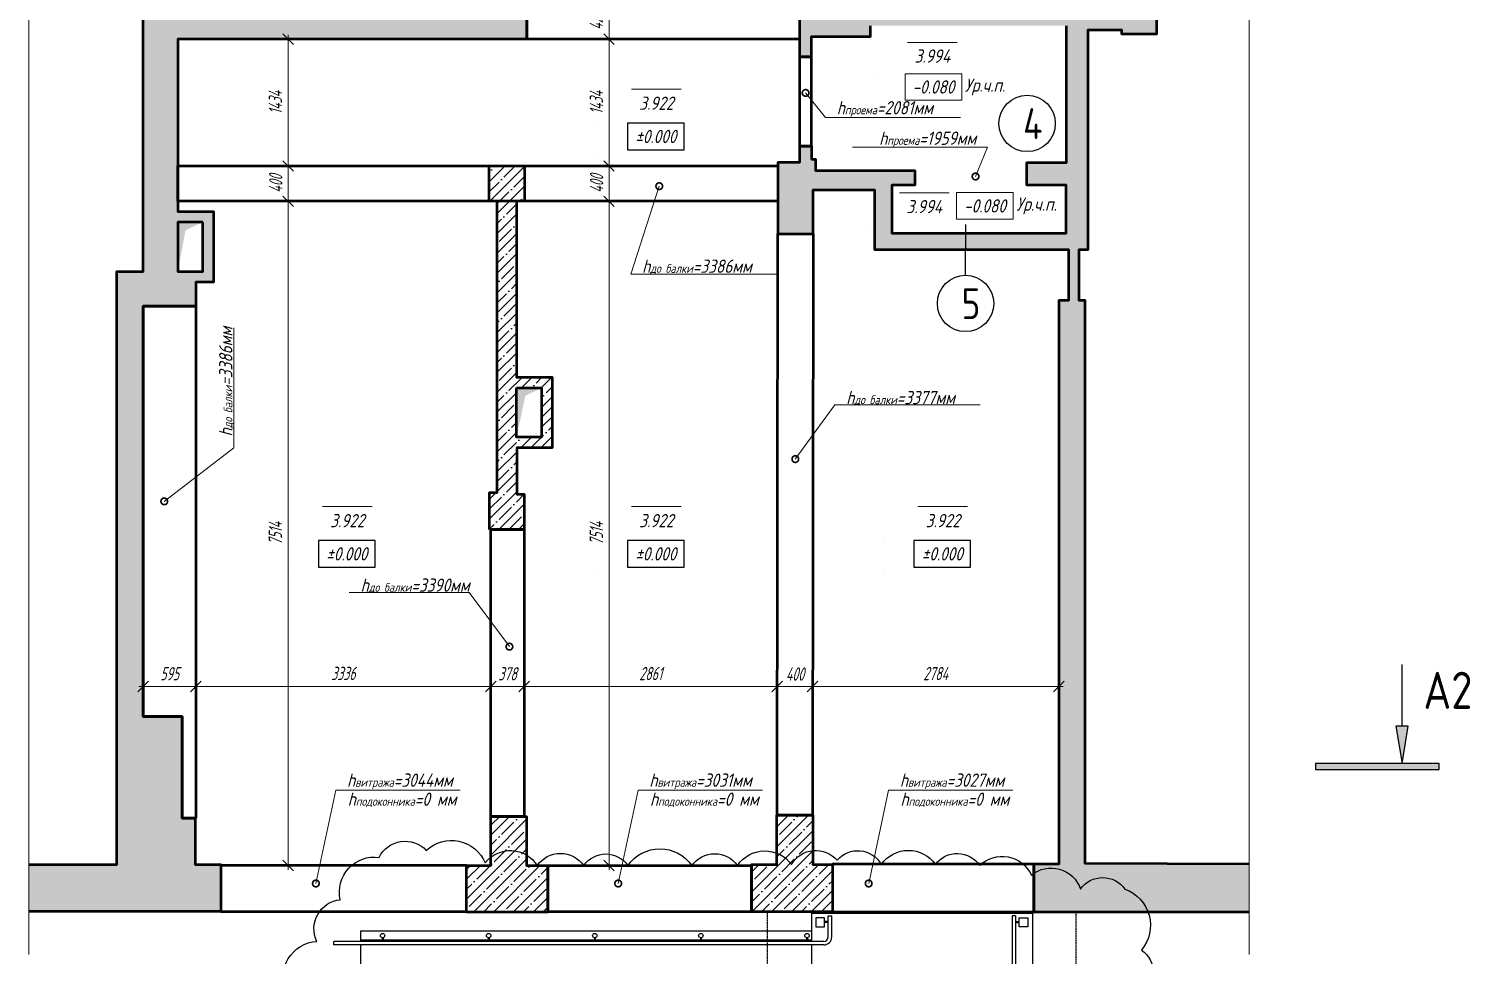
# Model space of a CAD drawing. Header units: millimetres. Extents: x -85477 to 745244, y -3684 to 128206.
# Drawn here: x 614263 to 630567, y 67867 to 78347 of the extents above; entities that cross this region are included whole.
import ezdxf
from ezdxf import colors
from ezdxf.entities.mleader import LeaderData, LeaderLine
from ezdxf.enums import TextEntityAlignment as Align
from ezdxf.math import Vec2, Vec3

# ---------------------------------------------------------------- set-up
doc = ezdxf.new("R2010")
doc.units = ezdxf.units.MM
doc.linetypes.add('штрихпунктирная', pattern=[25.4, 12.7, -6.35, 0, -6.35])
doc.layers.add('БЛОКИ', color=7, linetype='Continuous')
for name, color, linetype, lineweight in [('РАЗМЕРЫ', 5, 'Continuous', 15), ('СТЕНЫ 01', 7, 'Continuous', 50), ('ТЕКСТ', 106, 'Continuous', 20)]:
    doc.layers.add(name, color=color, linetype=linetype, lineweight=lineweight)
doc.layers.add('ШТРИХОВКА', color=3, linetype='Continuous', transparency=0.5)
doc.styles.add('06', font='romans.shx', dxfattribs={"width": 0.6, "oblique": 10})
doc.styles.add('ism - 01', font='simplex.shx', dxfattribs={"width": 0.62, "oblique": 15, "height": 150})
doc.styles.add('ism - 02', font='simplex.shx', dxfattribs={"width": 0.8, "oblique": 15, "height": 150})
doc.styles.add('TITLE', font='romant.shx', dxfattribs={"width": 0.8})
doc.dimstyles.new('ism - 01', dxfattribs={"dimtxt": 150, "dimasz": 120, "dimexe": 50, "dimexo": 100, "dimgap": 65, "dimtad": 1, "dimdec": 0, "dimtxsty": 'ism - 01', "dimblk": 'OBLIQUE', "dimcen": 0, "dimdle": 50, "dimadec": 0, "dimazin": 0, "dimtfac": 1, "dimtdec": 0, "dimtmove": 0, "dimatfit": 3, "dimldrblk": 'OBLIQUE', "dimfxl": 1, "dimlwd": -1, "dimlwe": -1, "dimarcsym": 0})
doc.dimstyles.new('M_100', dxfattribs={"dimscale": 100, "dimtxt": 3, "dimasz": 2, "dimexe": 2, "dimexo": 1, "dimgap": 1, "dimtad": 1, "dimdec": 0, "dimzin": 1, "dimdsep": 46, "dimtxsty": '06', "dimblk1": 'OBLIQUE', "dimblk2": 'OBLIQUE', "dimsah": 1, "dimcen": 0, "dimdle": 2, "dimadec": 0, "dimazin": 0, "dimtfac": 1, "dimtdec": 0, "dimtmove": 1, "dimatfit": 3, "dimldrblk": 'OBLIQUE', "dimfxl": 1, "dimtolj": 1, "dimtzin": 0, "dimarcsym": 0})

# ---------------------------------------------------------------- blocks, each defined once
blk = doc.blocks.new('_DotSmall')
at = {"color": 0, "linetype": 'ByBlock', "const_width": 0.5}
blk.add_lwpolyline([(-0.0625, 0, 1), (0.0625, 0, 1)], format="xyb", close=True, dxfattribs=at)
blk = doc.blocks.new('*U125')
at = {"layer": 'РАЗМЕРЫ', "color": 0, "ltscale": 100}
blk.add_line((0, -24135), (0, -12092.5), dxfattribs=at)
blk = doc.blocks.new('*U130')
h = blk.add_hatch(color=0)
h.paths.add_polyline_path([(-750, -325), (-700, -325), (-700, -25)])
h.paths.add_polyline_path([(-700, -25), (-700, -325), (-650, -325)])
h.paths.add_polyline_path([(0, -25), (0, 25), (-1000, 25), (-1000, -25)])
at = {"color": 0}
for p, q in [((0, 25), (-1000, 25)), ((-1000, 25), (-1000, -25)), ((0, -25), (0, 25)), ((-1000, -25), (0, -25)), ((-700, -25), (-750, -325)), ((-650, -325), (-700, -25)), ((-750, -325), (-650, -325)), ((-700, -325), (-700, -825))]:
    blk.add_line(p, q, dxfattribs=at)
at = {"color": 0, "style": 'TITLE', "width": 0.8}
for tag, p in [('ЗНАЧЕНИЕ_2', (-1070, -615)), ('ЗНАЧЕНИЕ_1', (12251, -620))]:
    blk.add_attdef(tag, text='', height=300, dxfattribs=at).set_placement(p, align=Align.MIDDLE_CENTER)
blk = doc.blocks.new('_Oblique')
at = {"color": 0, "lineweight": -2}
blk.add_line((-0.5, -0.5), (0.5, 0.5), dxfattribs=at)
blk = doc.blocks.new('*D974')
at = {"layer": 'Defpoints', "color": 0}
for p in [(616153, 70907), (615558, 70568), (616153, 70568)]:
    blk.add_point(p, dxfattribs=at)
at = {"layer": 'РАЗМЕРЫ', "color": 0}
for p, q in [((615558, 70668), (615558, 70957)), ((616153, 70668), (616153, 70957)), ((615508, 70907), (616203, 70907))]:
    blk.add_line(p, q, dxfattribs=at)
at = {"layer": 'РАЗМЕРЫ', "color": 0, "xscale": 120, "yscale": 120, "zscale": 120, "rotation": 180}
blk.add_blockref('_Oblique', (615558, 70907), dxfattribs=at)
at = {"layer": 'РАЗМЕРЫ', "color": 0, "xscale": 120, "yscale": 120, "zscale": 120}
blk.add_blockref('_Oblique', (616153, 70907), dxfattribs=at)
at = {"layer": 'РАЗМЕРЫ', "color": 0, "insert": (615856, 71051), "char_height": 150, "attachment_point": 5, "style": 'ism - 01'}
blk.add_mtext('595', dxfattribs=at)
blk = doc.blocks.new('*D975')
at = {"layer": 'Defpoints', "color": 0}
for p in [(619489, 70907), (616153, 70568), (619489, 70568)]:
    blk.add_point(p, dxfattribs=at)
at = {"layer": 'РАЗМЕРЫ', "color": 0}
for p, q in [((616153, 70668), (616153, 70957)), ((619489, 70668), (619489, 70957)), ((616103, 70907), (619539, 70907))]:
    blk.add_line(p, q, dxfattribs=at)
at = {"layer": 'РАЗМЕРЫ', "color": 0, "xscale": 120, "yscale": 120, "zscale": 120, "rotation": 180}
blk.add_blockref('_Oblique', (616153, 70907), dxfattribs=at)
at = {"layer": 'РАЗМЕРЫ', "color": 0, "xscale": 120, "yscale": 120, "zscale": 120}
blk.add_blockref('_Oblique', (619489, 70907), dxfattribs=at)
at = {"layer": 'РАЗМЕРЫ', "color": 0, "insert": (617821, 71054), "char_height": 150, "attachment_point": 5, "style": 'ism - 01'}
blk.add_mtext('3336', dxfattribs=at)
blk = doc.blocks.new('*D976')
at = {"layer": 'Defpoints', "color": 0}
for p in [(619867, 70907), (619867, 70310), (619489, 70262)]:
    blk.add_point(p, dxfattribs=at)
at = {"layer": 'РАЗМЕРЫ', "color": 0}
for p, q in [((619489, 70362), (619489, 70957)), ((619867, 70410), (619867, 70957)), ((619439, 70907), (619917, 70907))]:
    blk.add_line(p, q, dxfattribs=at)
at = {"layer": 'РАЗМЕРЫ', "color": 0, "xscale": 120, "yscale": 120, "zscale": 120, "rotation": 180}
blk.add_blockref('_Oblique', (619489, 70907), dxfattribs=at)
at = {"layer": 'РАЗМЕРЫ', "color": 0, "xscale": 120, "yscale": 120, "zscale": 120}
blk.add_blockref('_Oblique', (619867, 70907), dxfattribs=at)
at = {"layer": 'РАЗМЕРЫ', "color": 0, "insert": (619678, 71050), "char_height": 150, "attachment_point": 5, "style": 'ism - 01'}
blk.add_mtext('378', dxfattribs=at)
blk = doc.blocks.new('*D978')
at = {"layer": 'Defpoints', "color": 0}
for p in [(622729, 70907), (622729, 70315), (619867, 70262)]:
    blk.add_point(p, dxfattribs=at)
at = {"layer": 'РАЗМЕРЫ', "color": 0}
for p, q in [((619867, 70362), (619867, 70957)), ((622729, 70415), (622729, 70957)), ((619817, 70907), (622779, 70907))]:
    blk.add_line(p, q, dxfattribs=at)
at = {"layer": 'РАЗМЕРЫ', "color": 0, "xscale": 120, "yscale": 120, "zscale": 120, "rotation": 180}
blk.add_blockref('_Oblique', (619867, 70907), dxfattribs=at)
at = {"layer": 'РАЗМЕРЫ', "color": 0, "xscale": 120, "yscale": 120, "zscale": 120}
blk.add_blockref('_Oblique', (622729, 70907), dxfattribs=at)
at = {"layer": 'РАЗМЕРЫ', "color": 0, "insert": (621298, 71053), "char_height": 150, "attachment_point": 5, "style": 'ism - 01'}
blk.add_mtext('2861', dxfattribs=at)
blk = doc.blocks.new('*D979')
at = {"layer": 'Defpoints', "color": 0}
for p in [(623129, 70907), (622729, 70511), (623129, 70511)]:
    blk.add_point(p, dxfattribs=at)
at = {"layer": 'РАЗМЕРЫ', "color": 0}
for p, q in [((622729, 70611), (622729, 70957)), ((623129, 70611), (623129, 70957)), ((622679, 70907), (623179, 70907))]:
    blk.add_line(p, q, dxfattribs=at)
at = {"layer": 'РАЗМЕРЫ', "color": 0, "xscale": 120, "yscale": 120, "zscale": 120, "rotation": 180}
blk.add_blockref('_Oblique', (622729, 70907), dxfattribs=at)
at = {"layer": 'РАЗМЕРЫ', "color": 0, "xscale": 120, "yscale": 120, "zscale": 120}
blk.add_blockref('_Oblique', (623129, 70907), dxfattribs=at)
at = {"layer": 'РАЗМЕРЫ', "color": 0, "insert": (622929, 71047), "char_height": 150, "attachment_point": 5, "style": 'ism - 01'}
blk.add_mtext('400', dxfattribs=at)
blk = doc.blocks.new('*D980')
at = {"layer": 'Defpoints', "color": 0}
for p in [(625913, 70907), (623129, 70511), (625913, 70511)]:
    blk.add_point(p, dxfattribs=at)
at = {"layer": 'РАЗМЕРЫ', "color": 0}
for p, q in [((623129, 70611), (623129, 70957)), ((625913, 70611), (625913, 70957)), ((623079, 70907), (625963, 70907))]:
    blk.add_line(p, q, dxfattribs=at)
at = {"layer": 'РАЗМЕРЫ', "color": 0, "xscale": 120, "yscale": 120, "zscale": 120, "rotation": 180}
blk.add_blockref('_Oblique', (623129, 70907), dxfattribs=at)
at = {"layer": 'РАЗМЕРЫ', "color": 0, "xscale": 120, "yscale": 120, "zscale": 120}
blk.add_blockref('_Oblique', (625913, 70907), dxfattribs=at)
at = {"layer": 'РАЗМЕРЫ', "color": 0, "insert": (624521, 71053), "char_height": 150, "attachment_point": 5, "style": 'ism - 01'}
blk.add_mtext('2784', dxfattribs=at)
blk = doc.blocks.new('*D1002')
at = {"layer": 'Defpoints', "color": 0}
for p in [(617767, 78229), (617196, 76795), (617767, 76795)]:
    blk.add_point(p, dxfattribs=at)
at = {"layer": 'РАЗМЕРЫ', "color": 0}
for p, q in [((617196, 78279), (617196, 76745)), ((617667, 78229), (617146, 78229)), ((617667, 76795), (617146, 76795))]:
    blk.add_line(p, q, dxfattribs=at)
at = {"layer": 'РАЗМЕРЫ', "color": 0, "xscale": 120, "yscale": 120, "zscale": 120}
for p, rotation in [((617196, 78229), 90), ((617196, 76795), 270)]:
    blk.add_blockref('_Oblique', p, dxfattribs=dict(at, rotation=rotation))
at = {"layer": 'РАЗМЕРЫ', "color": 0, "insert": (617052, 77512), "char_height": 150, "attachment_point": 5, "rotation": 90, "style": 'ism - 01'}
blk.add_mtext('1434', dxfattribs=at)
blk = doc.blocks.new('*D1004')
at = {"layer": 'Defpoints', "color": 0}
for p in [(617767, 76795), (617196, 76395), (617767, 76395)]:
    blk.add_point(p, dxfattribs=at)
at = {"layer": 'РАЗМЕРЫ', "color": 0}
for p, q in [((617667, 76795), (617146, 76795)), ((617196, 76845), (617196, 76345)), ((617667, 76395), (617146, 76395))]:
    blk.add_line(p, q, dxfattribs=at)
at = {"layer": 'РАЗМЕРЫ', "color": 0, "xscale": 120, "yscale": 120, "zscale": 120}
for p, rotation in [((617196, 76795), 90), ((617196, 76395), 270)]:
    blk.add_blockref('_Oblique', p, dxfattribs=dict(at, rotation=rotation))
at = {"layer": 'РАЗМЕРЫ', "color": 0, "insert": (617056, 76595), "char_height": 150, "attachment_point": 5, "rotation": 90, "style": 'ism - 01'}
blk.add_mtext('400', dxfattribs=at)
blk = doc.blocks.new('*D1005')
at = {"layer": 'Defpoints', "color": 0}
for p in [(617767, 76395), (617196, 68881), (617826, 68881)]:
    blk.add_point(p, dxfattribs=at)
at = {"layer": 'РАЗМЕРЫ', "color": 0}
for p, q in [((617667, 76395), (617146, 76395)), ((617196, 76445), (617196, 68831)), ((617726, 68881), (617146, 68881))]:
    blk.add_line(p, q, dxfattribs=at)
at = {"layer": 'РАЗМЕРЫ', "color": 0, "xscale": 120, "yscale": 120, "zscale": 120}
for p, rotation in [((617196, 76395), 90), ((617196, 68881), 270)]:
    blk.add_blockref('_Oblique', p, dxfattribs=dict(at, rotation=rotation))
at = {"layer": 'РАЗМЕРЫ', "color": 0, "insert": (617052, 72638), "char_height": 150, "attachment_point": 5, "rotation": 90, "style": 'ism - 01'}
blk.add_mtext('7514', dxfattribs=at)
blk = doc.blocks.new('*D1006')
at = {"layer": 'Defpoints', "color": 0}
for p in [(620826, 76395), (621397, 76395), (621844, 68881)]:
    blk.add_point(p, dxfattribs=at)
at = {"layer": 'РАЗМЕРЫ', "color": 0}
for p, q in [((621297, 76395), (620776, 76395)), ((620826, 68831), (620826, 76445)), ((621744, 68881), (620776, 68881))]:
    blk.add_line(p, q, dxfattribs=at)
at = {"layer": 'РАЗМЕРЫ', "color": 0, "xscale": 120, "yscale": 120, "zscale": 120}
for p, rotation in [((620826, 76395), 90), ((620826, 68881), 270)]:
    blk.add_blockref('_Oblique', p, dxfattribs=dict(at, rotation=rotation))
at = {"layer": 'РАЗМЕРЫ', "color": 0, "insert": (620683, 72638), "char_height": 150, "attachment_point": 5, "rotation": 90, "style": 'ism - 01'}
blk.add_mtext('7514', dxfattribs=at)
blk = doc.blocks.new('*D1007')
at = {"layer": 'Defpoints', "color": 0}
for p in [(621176, 76795), (620826, 76395), (621176, 76395)]:
    blk.add_point(p, dxfattribs=at)
at = {"layer": 'РАЗМЕРЫ', "color": 0}
for p, q in [((621076, 76795), (620776, 76795)), ((620826, 76845), (620826, 76345)), ((621076, 76395), (620776, 76395))]:
    blk.add_line(p, q, dxfattribs=at)
at = {"layer": 'РАЗМЕРЫ', "color": 0, "xscale": 120, "yscale": 120, "zscale": 120}
for p, rotation in [((620826, 76795), 90), ((620826, 76395), 270)]:
    blk.add_blockref('_Oblique', p, dxfattribs=dict(at, rotation=rotation))
at = {"layer": 'РАЗМЕРЫ', "color": 0, "insert": (620686, 76595), "char_height": 150, "attachment_point": 5, "rotation": 90, "style": 'ism - 01'}
blk.add_mtext('400', dxfattribs=at)
blk = doc.blocks.new('*D1008')
at = {"layer": 'Defpoints', "color": 0}
for p in [(620826, 78229), (621176, 78229), (621176, 76795)]:
    blk.add_point(p, dxfattribs=at)
at = {"layer": 'РАЗМЕРЫ', "color": 0}
for p, q in [((620826, 76745), (620826, 78279)), ((621076, 78229), (620776, 78229)), ((621076, 76795), (620776, 76795))]:
    blk.add_line(p, q, dxfattribs=at)
at = {"layer": 'РАЗМЕРЫ', "color": 0, "xscale": 120, "yscale": 120, "zscale": 120}
for p, rotation in [((620826, 78229), 90), ((620826, 76795), 270)]:
    blk.add_blockref('_Oblique', p, dxfattribs=dict(at, rotation=rotation))
at = {"layer": 'РАЗМЕРЫ', "color": 0, "insert": (620683, 77512), "char_height": 150, "attachment_point": 5, "rotation": 90, "style": 'ism - 01'}
blk.add_mtext('1434', dxfattribs=at)
blk = doc.blocks.new('*D1009')
at = {"layer": 'Defpoints', "color": 0}
for p in [(620826, 78649), (621256, 78649), (621256, 78229)]:
    blk.add_point(p, dxfattribs=at)
at = {"layer": 'РАЗМЕРЫ', "color": 0}
for p, q in [((621156, 78649), (620776, 78649)), ((620826, 78179), (620826, 78699)), ((621156, 78229), (620776, 78229))]:
    blk.add_line(p, q, dxfattribs=at)
at = {"layer": 'РАЗМЕРЫ', "color": 0, "xscale": 120, "yscale": 120, "zscale": 120}
for p, rotation in [((620826, 78649), 90), ((620826, 78229), 270)]:
    blk.add_blockref('_Oblique', p, dxfattribs=dict(at, rotation=rotation))
at = {"layer": 'РАЗМЕРЫ', "color": 0, "insert": (620680, 78439), "char_height": 150, "attachment_point": 5, "rotation": 90, "style": 'ism - 01'}
blk.add_mtext('420', dxfattribs=at)
blk = doc.blocks.new('елнлл')
for p, q in [((0, 0), (-2500, 0)), ((-2500, 0), (-2500, -315)), ((0, 0), (0, -2100)), ((-2350, -50), (-2450, -50)), ((-2450, -50), (-2450, -150)), ((-2450, -150), (-2350, -150)), ((-2350, -150), (-2350, -50)), ((-2310, -90), (-2350, -90)), ((-2310, -100), (-2350, -100)), ((-2310, -265), (-2310, -25)), ((-2310, -25), (-2270, -25)), ((-2270, -265), (-2270, -25)), ((-230, -25), (-230, -2400)), ((-190, -25), (-230, -25)), ((-190, -25), (-190, -2400)), ((-190, -90), (-150, -90)), ((-190, -100), (-150, -100)), ((-150, -150), (-150, -50)), ((-150, -50), (-50, -50)), ((-50, -150), (-150, -150)), ((-50, -50), (-50, -150)), ((-2360, -315), (-7900, -315)), ((-7900, -355), (-7900, -315)), ((-2500, -200), (-7600, -200)), ((-7600, -200), (-7600, -315)), ((-2500, -300), (-7600, -300)), ((-7355, -275), (-7355, -315)), ((-7345, -275), (-7345, -315)), ((-6155, -275), (-6155, -315)), ((-6145, -275), (-6145, -315)), ((-4955, -275), (-4955, -315)), ((-4945, -275), (-4945, -315)), ((-3755, -275), (-3755, -315)), ((-3745, -275), (-3745, -315)), ((-2555, -275), (-2555, -315)), ((-2545, -275), (-2545, -315)), ((-2360, -355), (-7900, -355)), ((-7600, -355), (-7600, -1245)), ((-2500, -355), (-2500, -1245)), ((-2360, -1245), (-7900, -1245)), ((-7900, -1245), (-7900, -1285)), ((-2360, -1285), (-7900, -1285)), ((-7600, -1285), (-7600, -1400)), ((-2500, -1300), (-7600, -1300)), ((-7355, -1325), (-7355, -1285)), ((-7345, -1325), (-7345, -1285)), ((-6155, -1325), (-6155, -1285)), ((-6145, -1325), (-6145, -1285)), ((-4955, -1325), (-4955, -1285)), ((-4945, -1325), (-4945, -1285)), ((-3755, -1325), (-3755, -1285)), ((-3745, -1325), (-3745, -1285)), ((-2555, -1325), (-2555, -1285)), ((-2545, -1325), (-2545, -1285)), ((-2500, -1285), (-2500, -2100)), ((-2500, -1400), (-7600, -1400)), ((-2450, -1350), (-2350, -1350)), ((-2450, -1450), (-2450, -1350)), ((-2350, -1450), (-2450, -1450)), ((-2350, -1350), (-2350, -1450)), ((-2310, -1390), (-2350, -1390)), ((-2310, -1400), (-2350, -1400)), ((-2310, -1335), (-2310, -2400)), ((-2270, -1335), (-2270, -2400)), ((-190, -1390), (-150, -1390)), ((-190, -1400), (-150, -1400)), ((-50, -1350), (-150, -1350)), ((-150, -1350), (-150, -1450)), ((-150, -1450), (-50, -1450)), ((-50, -1450), (-50, -1350)), ((-2500, -1500), (-2310, -1500)), ((-2270, -1500), (-230, -1500)), ((-190, -1500), (0, -1500)), ((-2500, -1800), (-2310, -1800)), ((-2310, -1944), (-2350, -1944)), ((-2310, -1954), (-2350, -1954)), ((-2270, -1800), (-230, -1800)), ((-190, -1800), (0, -1800)), ((-190, -1944), (-150, -1944)), ((-190, -1954), (-150, -1954)), ((-2500, -2100), (-2310, -2100)), ((-2270, -2100), (-230, -2100)), ((-190, -2100), (0, -2100)), ((-2310, -2400), (-2270, -2400)), ((-190, -2400), (-230, -2400))]:
    blk.add_line(p, q)
for centre in [(-7350, -250), (-6150, -250), (-4950, -250), (-3750, -250), (-2550, -250), (-7350, -1350), (-6150, -1350), (-4950, -1350), (-3750, -1350), (-2550, -1350), (-2375, -1949), (-125, -1949)]:
    blk.add_circle(centre, 25)
for centre, radius, start, end in [((-2360, -265), 50, 270, 360), ((-2360, -265), 90, 270, 0), ((-2360, -1335), 90, 0, 90), ((-2360, -1335), 50, 0, 90)]:
    blk.add_arc(centre, radius, start, end)
at = {"layer": 'РАЗМЕРЫ'}
blk.add_line((-1815, -629), (-1815, -629), dxfattribs=at)
blk = doc.blocks.new('*D1166')
at = {"layer": 'Defpoints', "color": 0}
for p in [(620700, 72182), (620700, 72182), (620700, 72139)]:
    blk.add_point(p, dxfattribs=at)
at = {"layer": 'РАЗМЕРЫ', "color": 0, "lineweight": -2, "ltscale": 75}
blk.add_line((620700, 72182), (620700, 72182), dxfattribs=at)
at = {"layer": 'РАЗМЕРЫ', "color": 0, "insert": (621355, 72407), "char_height": 150, "attachment_point": 5, "style": 'ism - 02', "bg_fill": 3, "box_fill_scale": 1.1, "bg_fill_color": 256, "bg_fill_true_color": 13158600, "bg_fill_transparency": 0}
blk.add_mtext('\\A1;%%P0.000', dxfattribs=at)
at = {"layer": 'РАЗМЕРЫ', "color": 0, "lineweight": -2, "ltscale": 75}
for p, q in [((621675, 72557), (621035, 72557)), ((621035, 72557), (621035, 72257)), ((621675, 72257), (621675, 72557)), ((621035, 72257), (621675, 72257))]:
    blk.add_line(p, q, dxfattribs=at)
blk = doc.blocks.new('_None')
blk = doc.blocks.new('*D1167')
at = {"layer": 'Defpoints', "color": 0}
for p in [(623940, 72182), (623940, 72182), (623940, 72139)]:
    blk.add_point(p, dxfattribs=at)
at = {"layer": 'РАЗМЕРЫ', "color": 0, "lineweight": -2, "ltscale": 75}
blk.add_line((623940, 72182), (623940, 72182), dxfattribs=at)
at = {"layer": 'РАЗМЕРЫ', "color": 0, "insert": (624595, 72407), "char_height": 150, "attachment_point": 5, "style": 'ism - 02', "bg_fill": 3, "box_fill_scale": 1.1, "bg_fill_color": 256, "bg_fill_true_color": 13158600, "bg_fill_transparency": 0}
blk.add_mtext('\\A1;%%P0.000', dxfattribs=at)
at = {"layer": 'РАЗМЕРЫ', "color": 0, "lineweight": -2, "ltscale": 75}
for p, q in [((624915, 72557), (624275, 72557)), ((624275, 72557), (624275, 72257)), ((624915, 72257), (624915, 72557)), ((624275, 72257), (624915, 72257))]:
    blk.add_line(p, q, dxfattribs=at)
blk = doc.blocks.new('*D1168')
at = {"layer": 'Defpoints', "color": 0}
for p in [(617205, 72182), (617205, 72182), (617205, 72139)]:
    blk.add_point(p, dxfattribs=at)
at = {"layer": 'РАЗМЕРЫ', "color": 0, "lineweight": -2, "ltscale": 75}
blk.add_line((617205, 72182), (617205, 72182), dxfattribs=at)
at = {"layer": 'РАЗМЕРЫ', "color": 0, "insert": (617860, 72407), "char_height": 150, "attachment_point": 5, "style": 'ism - 02', "bg_fill": 3, "box_fill_scale": 1.1, "bg_fill_color": 256, "bg_fill_true_color": 13158600, "bg_fill_transparency": 0}
blk.add_mtext('\\A1;%%P0.000', dxfattribs=at)
at = {"layer": 'РАЗМЕРЫ', "color": 0, "lineweight": -2, "ltscale": 75}
for p, q in [((618180, 72557), (617540, 72557)), ((617540, 72557), (617540, 72257)), ((618180, 72257), (618180, 72557)), ((617540, 72257), (618180, 72257))]:
    blk.add_line(p, q, dxfattribs=at)
blk = doc.blocks.new('*D1169')
at = {"layer": 'Defpoints', "color": 0}
for p in [(620700, 76904), (620700, 76904), (620700, 76861)]:
    blk.add_point(p, dxfattribs=at)
at = {"layer": 'РАЗМЕРЫ', "color": 0, "lineweight": -2, "ltscale": 75}
blk.add_line((620700, 76904), (620700, 76904), dxfattribs=at)
at = {"layer": 'РАЗМЕРЫ', "color": 0, "insert": (621355, 77129), "char_height": 150, "attachment_point": 5, "style": 'ism - 02', "bg_fill": 3, "box_fill_scale": 1.1, "bg_fill_color": 256, "bg_fill_true_color": 13158600, "bg_fill_transparency": 0}
blk.add_mtext('\\A1;%%P0.000', dxfattribs=at)
at = {"layer": 'РАЗМЕРЫ', "color": 0, "lineweight": -2, "ltscale": 75}
for p, q in [((621675, 77279), (621035, 77279)), ((621035, 77279), (621035, 76979)), ((621675, 76979), (621675, 77279)), ((621035, 76979), (621675, 76979))]:
    blk.add_line(p, q, dxfattribs=at)

msp = doc.modelspace()

# ---------------------------------------------------------------- hatches: boundary and pattern name
at = {"layer": 'ШТРИХОВКА', "true_color": 0x000000}
h = msp.add_hatch(dxfattribs=at)
h.set_pattern_fill('ANSI35', color=18, scale=25)
h.paths.add_polyline_path([(619858.5, 80021.3), (620158.5, 80021.3), (620158.5, 80593.3), (619858.5, 80593.3)], flags=16)
h.paths.add_polyline_path([(616231.5, 76160.3), (615947.5, 76160.3), (615947.5, 75600.3), (616231.5, 75600.3)], flags=16)
h.paths.add_polyline_path([(614263.4, 68894.3), (615258.5, 68894.3), (615258.5, 75600.3), (615558.5, 75600.3), (615558.5, 79603.3), (615309.5, 79603.3), (615309.5, 91189.3), (614263.4, 91189.4), (614263.4, 91609.4), (616861.5, 91609.4), (616861.5, 91189.3), (615709.5, 91189.3), (615709.5, 86690.3), (616066.5, 86690.3), (616066.5, 86047.3), (616166.5, 86047.3), (616166.5, 85233.3), (616021.5, 85233.3), (616021.5, 84078.3), (615576.5, 84078.3), (615576.5, 80623.3), (616321.5, 80623.3), (616321.5, 80503.3), (615576.5, 80503.3), (615576.5, 79978.3), (616207, 79978.3), (616207, 79553.3), (616006.6, 79553.3), (616006.6, 78543.3), (617636.6, 78543.3), (617636.6, 80503.3), (617335.5, 80503.3), (617335.5, 80623.3), (618057.8, 80623.3), (618057.8, 80503.3), (617756.6, 80503), (617758.6, 78553.6), (619444.4, 78554.1), (619444.5, 78683.8), (619534.1, 78683.3), (619534.1, 80503), (619454.5, 80503), (619454.5, 80503.3), (619074.5, 80503.3), (619074.5, 80623.3), (619454.5, 80623.3), (619454.5, 80878.3), (619858.5, 80878.3), (619858.5, 80713.3), (620278.5, 80713.3), (620278.5, 79901.3), (619805.5, 79901.3), (619805.5, 78649.3), (619895.5, 78649.3), (619895.5, 78229.3), (615947.5, 78229.3), (615947.5, 76280.3), (616351.5, 76280.3), (616351.5, 75480.3), (616153.5, 75480.3), (616153.5, 75210.3), (615558.5, 75210.3), (615558.5, 70568.3), (615996.5, 70568.3), (615996.5, 69418.3), (616146.5, 69418.3), (616146.5, 68894.3), (616436.5, 68894.3), (616436.5, 68360.3), (614263.4, 68360.3)])
h = msp.add_hatch(dxfattribs=at)
h.set_pattern_fill('ANSI35', color=18, scale=25)
h.paths.add_polyline_path([(619780.5, 74284.3), (620062.5, 74284.3), (620062.5, 73726.3), (619780.5, 73726.3)], flags=16)
h.paths.add_polyline_path([(619475.5, 72681.3), (619475.5, 73101.3), (619562.5, 73101.3), (619562.5, 76395.3), (619470.5, 76395.3), (619470.5, 76795.3), (619870.5, 76795.3), (619870.5, 76395.3), (619780.5, 76395.3), (619780.5, 74404.3), (620182.5, 74404.3), (620182.5, 73606.3), (619782.5, 73606.3), (619782.5, 73081.3), (619867.5, 73081.3), (619867.5, 72681.3)])
at = {"layer": 'ШТРИХОВКА', "true_color": 0x636466}
h = msp.add_hatch(color=251, dxfattribs=at)
h.dxf.hatch_style = 1
h.paths.add_polyline_path([(615947.5, 75600.3), (616035.3, 76066.5), (616231.5, 76160.3), (615947.5, 76160.3)])
h = msp.add_hatch(color=251, dxfattribs=at)
h.dxf.hatch_style = 1
h.paths.add_polyline_path([(619780.5, 73726.3), (619879.2, 74194.5), (620062.5, 74284.3), (619780.5, 74284.3)])
at = {"layer": 'ШТРИХОВКА', "true_color": 0x000000}
h = msp.add_hatch(dxfattribs=at)
h.set_pattern_fill('ANSI35', color=18, scale=25)
h.paths.add_polyline_path([(619215.5, 68354.3), (619215.5, 68881.3), (619489.5, 68881.3), (619489.5, 69436.3), (619893.5, 69436.3), (619893.5, 68881.3), (620133.5, 68881.3), (620133.5, 68354.3)])
h.paths.add_polyline_path([(622437.5, 68358.3), (622437.5, 68893.3), (622725.5, 68893.3), (622725.5, 69449.3), (623130.5, 69449.3), (623130.5, 68893.3), (623352.5, 68893.3), (623352.5, 68358.3)])

# ---------------------------------------------------------------- linework, layer by layer
msp.add_line((624859, 75558.2), (624861.9, 76134.1))
at = {"color": 1}
msp.add_lwpolyline([(617173.1, 67452.4, -0.520567), (617520.9, 68022.7, -0.520567), (617786, 68494.3, -0.520567), (618225.3, 68973.7, -0.520567), (618759, 69052.1, -0.520567), (619426.7, 68913, -0.520567), (620013.5, 68881.3, -0.520567), (620539.6, 68881.3, -0.520567), (621040.4, 68881.3, -0.520567), (621763.8, 68881.3, -0.520567), (622278.5, 68881.3, -0.520567), (622890.6, 68893.3, -0.520567), (623405.3, 68940.9, -0.520567), (623906.1, 68893.3, -0.520567), (624518.2, 68893.3, -0.520567), (625019, 68881.3, -0.520567), (625603.3, 68773.9, -0.520567), (626159.8, 68614.3, -0.520567), (626660.6, 68614.3, -0.520567), (626849.6, 67925.3, -0.520567), (626849.6, 67410.6, -0.520567)], format="xyb", dxfattribs=at)
at = {"linetype": 'штрихпунктирная', "ltscale": 0.1}
msp.add_lwpolyline([(622615, 68358.3), (622615, 66338.3), (626109, 66338.2), (626109, 68358.3)], dxfattribs=at)
msp.add_circle((624859, 75239.6), 318.6)
at = {"layer": 'РАЗМЕРЫ'}
for p, q in [((623828.4, 77809.3), (623828.4, 77809.3)), ((623736.4, 76106.5), (623736.4, 76106.5))]:
    msp.add_line(p, q, dxfattribs=at)
at = {"layer": 'РАЗМЕРЫ', "color": 0, "ltscale": 0.5}
msp.add_lwpolyline([(619895.5, 78649.3), (619895.5, 78229.3), (615947.5, 78229.3), (615947.5, 76280.3), (616351.5, 76280.3), (616351.5, 75480.3), (616153.5, 75480.3), (616153.5, 75210.3), (615558.5, 75210.3), (615558.5, 70568.3), (615996.5, 70568.3), (615996.5, 69418.3), (616146.5, 69418.3), (616146.5, 68894.3), (616436.5, 68894.3), (616436.5, 68360.3), (614263.4, 68360.3), (614263.4, 68894.3), (615258.5, 68894.3), (615258.5, 75600.3), (615558.5, 75600.3), (615558.5, 79603.3)], dxfattribs=at)
at = {"layer": 'СТЕНЫ 01'}
for points in [[(614263.4, 68894.3), (615258.5, 68894.3), (615258.5, 75600.3), (615558.5, 75600.3), (615558.5, 79603.3), (615309.5, 79603.3), (615309.5, 91189.3), (614263.4, 91189.4)], [(628067.6, 68897.9), (626213.5, 68902.8), (626213.5, 75274.3), (626145, 75274.3), (626145, 75850.3), (626246.5, 75850.3), (626246.5, 78336.8), (626621.4, 78335.9), (626621.4, 78288.3), (627021.5, 78288.3), (627021.5, 91189.3), (628067.6, 91189.3)], [(619895.5, 78649.3), (619895.5, 78229.3), (615947.5, 78229.3), (615947.5, 76280.3), (616351.5, 76280.3), (616351.5, 75480.3), (616153.5, 75480.3), (616153.5, 75210.3), (615558.5, 75210.3), (615558.5, 70568.3), (615996.5, 70568.3), (615996.5, 69418.3), (616146.5, 69418.3), (616146.5, 68894.3), (616436.5, 68894.3), (616436.5, 68360.3), (614263.4, 68360.3)], [(622979.5, 78553.3), (622979.5, 78029.3), (623114.5, 78029.3), (623114.5, 78259.3), (623782.5, 78259.3), (623782.5, 78381.3)]]:
    msp.add_lwpolyline(points, dxfattribs=at)
for points in [[(619895.5, 78649.3), (623432.5, 78649.3), (623432.5, 78553.3), (622979.5, 78553.3), (622979.5, 78229.3), (619895.5, 78229.3)], [(619475.5, 72681.3), (619475.5, 73101.3), (619562.5, 73101.3), (619562.5, 76395.3), (619470.5, 76395.3), (619470.5, 76795.3), (619870.5, 76795.3), (619870.5, 76395.3), (619780.5, 76395.3), (619780.5, 74404.3), (620182.5, 74404.3), (620182.5, 73606.3), (619782.5, 73606.3), (619782.5, 73081.3), (619867.5, 73081.3), (619867.5, 72681.3)], [(616231.5, 76160.3), (615947.5, 76160.3), (615947.5, 75600.3), (616231.5, 75600.3)], [(616153.5, 69418.3), (615996.5, 69418.3), (615996.5, 70568.3), (615558.5, 70568.3), (615558.5, 75210.3), (616153.5, 75210.3)], [(619780.5, 74284.3), (620062.5, 74284.3), (620062.5, 73726.3), (619780.5, 73726.3)], [(619489.5, 72681.3), (619867.5, 72681.3), (619867.5, 69436.3), (619489.5, 69436.3)], [(619215.5, 68354.3), (619215.5, 68881.3), (619489.5, 68881.3), (619489.5, 69436.3), (619893.5, 69436.3), (619893.5, 68881.3), (620133.5, 68881.3), (620133.5, 68354.3)], [(622437.5, 68358.3), (622437.5, 68893.3), (622725.5, 68893.3), (622725.5, 69449.3), (623130.5, 69449.3), (623130.5, 68893.3), (623352.5, 68893.3), (623352.5, 68358.3)], [(616436.5, 68360.3), (619215.5, 68360.3), (619215.5, 68881.3), (616436.5, 68881.3)], [(620133.5, 68881.3), (622437.5, 68881.3), (622437.5, 68358.3), (620133.5, 68358.3)], [(623352.5, 68358.3), (625631.5, 68358.3), (625631.5, 68898.3), (623352.5, 68898.3)]]:
    msp.add_lwpolyline(points, close=True, dxfattribs=at)
at = {"layer": 'ТЕКСТ', "color": 0}
for p, q in [((615795.4, 73000.9), (616581.1, 73606.6)), ((617510.5, 68678), (617734.7, 69735.3)), ((620929.7, 68678), (621153.9, 69735.3)), ((623763, 68678), (623987.3, 69735.3))]:
    msp.add_line(p, q, dxfattribs=at)

# ---------------------------------------------------------------- block references
msp.add_blockref('елнлл', (625615, 68338.3))
at = {"layer": 'БЛОКИ'}
ref = msp.add_blockref('*U130', (628816.4, 70001.7), dxfattribs=dict(at, xscale=1.4, yscale=1.4, zscale=1.4, rotation=180))
ref.add_attrib('ЗНАЧЕНИЕ_2', 'А2', dxfattribs={"layer": '0', "color": 0, "height": 420, "style": 'TITLE', "width": 0.8}).set_placement((630314.7, 70863), align=Align.MIDDLE_CENTER)
at = {"layer": 'РАЗМЕРЫ', "color": 0}
for p in [(614263.4, 92011.4), (628067.6, 92009.3)]:
    msp.add_blockref('*U125', p, dxfattribs=at)
at = {"layer": 'ТЕКСТ', "color": 0, "xscale": 150, "yscale": 150, "zscale": 150}
for p, rotation in [((615795.4, 73000.9), 233.5675484745852), ((619699.3, 71357.5), 233.846537282022), ((617510.5, 68678), 128.7902457439539), ((620929.7, 68678), 128.7902457439539), ((623763, 68678), 128.7902457439539)]:
    msp.add_blockref('_DotSmall', p, dxfattribs=dict(at, rotation=rotation))

# ---------------------------------------------------------------- texts
at = {"color": 0, "lineweight": 25, "char_height": 350, "attachment_point": 1, "style": 'TITLE'}
for s, insert in [('4', (625510.1, 77448.9)), ('5', (624813.9, 75412.3))]:
    msp.add_mtext_dynamic_manual_height_columns(s, width=6363.628, gutter_width=1500, heights=[0], dxfattribs=dict(at, insert=insert)).dxf.set("width", 4666.331)

# ---------------------------------------------------------------- dimensions: what is measured, and where the dimension line sits
at = {"layer": 'РАЗМЕРЫ'}
for base, p1, p2, picture, middle in [((620825.7, 78649.3), (621256.4, 78229.3), (621256.4, 78649.3), '*D1009', (620679.9, 78439.3)), ((617195.5, 76795.3), (617767.2, 78229.3), (617767.2, 76795.3), '*D1002', (617052.4, 77512.3)), ((620825.7, 78229.3), (621175.7, 76795.3), (621175.7, 78229.3), '*D1008', (620682.6, 77512.3)), ((617195.5, 76395.3), (617767.2, 76795.3), (617767.2, 76395.3), '*D1004', (617055.5, 76595.3)), ((617195.5, 68881.3), (617767.2, 76395.3), (617826, 68881.3), '*D1005', (617052.4, 72638.3))]:
    dim = msp.add_linear_dim(base=base, p1=p1, p2=p2, angle=90, dimstyle='ism - 01', override={"dimlfac": 1, "dimtxsty": 'ism - 01', "dimtolj": 0}, dxfattribs=at)
    dim.commit()
    dim.dimension.update_dxf_attribs({"geometry": picture, "text_midpoint": middle})
for base, p1, p2, picture, middle in [((616153.5, 70906.7), (615558.5, 70568.3), (616153.5, 70568.3), '*D974', (615856, 71051.1)), ((619489.5, 70906.7), (616153.5, 70568.3), (619489.5, 70568.3), '*D975', (617821.5, 71054.2)), ((619867.5, 70906.7), (619489.5, 70262.1), (619867.5, 70309.7), '*D976', (619678.5, 71049.8)), ((622728.8, 70906.7), (619867.5, 70262.1), (622728.8, 70315.1), '*D978', (621298.2, 71052.5)), ((623129, 70906.7), (622729, 70510.8), (623129, 70510.8), '*D979', (622929, 71046.7)), ((625913.4845, 70906.7389), (623129.0333, 70510.7953), (625913.4845, 70510.7953), '*D980', (624521.2589, 71052.5484))]:
    dim = msp.add_linear_dim(base=base, p1=p1, p2=p2, dimstyle='ism - 01', override={"dimlfac": 1, "dimtxsty": 'ism - 01', "dimtolj": 0}, dxfattribs=at)
    dim.commit()
    dim.dimension.update_dxf_attribs({"geometry": picture, "text_midpoint": middle})

# ---------------------------------------------------------------- leaders
at = {"layer": 'ТЕКСТ', "color": 0}
ml = msp.add_multileader_mtext('Standard', dxfattribs=at)
ml.set_content('h{\\H0.66667x;проема}=2081мм', style='ism - 02')
ml.set_leader_properties(linetype='ByLayer', lineweight=-1)
ml.set_arrow_properties(name='DOTSMALL')
ml.build(insert=Vec2(0, 0))
ml.multileader.update_dxf_attribs({"text_left_attachment_type": 6, "text_right_attachment_type": 6, "arrow_head_size": 150})
ctx = ml.context
ctx.base_point, ctx.char_height, ctx.arrow_head_size, ctx.plane_origin = Vec3(559432.3, 77345.7), 150, 150, Vec3(621886.8, 75193.6)
ctx.left_attachment, ctx.right_attachment = 6, 6
notes = []
notes.append((ctx, [(0, (1, 1, 0), (623273.7, 77342.4), (1, 0), 125.7, [(0, [(623049.5, 77621.4)], 0, [])])]))
ctx.mtext.insert, ctx.mtext.flow_direction = Vec3(623401.4, 77529), 5
ctx.mtext.has_bg_fill, ctx.mtext.bg_color, ctx.mtext.bg_scale_factor, ctx.mtext.bg_transparency, ctx.mtext.use_window_bg_color = 1, -1073741824, 1.1, 0, 1
ml = msp.add_multileader_mtext('Standard', dxfattribs=at)
ml.set_content('h{\\H0.66667x;проема}=1959мм', style='ism - 02')
ml.set_leader_properties(linetype='ByLayer', lineweight=-1)
ml.set_arrow_properties(name='DOTSMALL')
ml.build(insert=Vec2(0, 0))
ml.multileader.update_dxf_attribs({"text_left_attachment_type": 6, "text_right_attachment_type": 6, "arrow_head_size": 150})
ctx = ml.context
ctx.base_point, ctx.char_height, ctx.arrow_head_size, ctx.plane_origin = Vec3(559618.6, 77000.8), 150, 150, Vec3(624653.1, 74391.2)
ctx.left_attachment, ctx.right_attachment, ctx.text_align_type = 6, 6, 2
notes.append((ctx, [(1, (1, 1, 0), (625106.8, 77009.1), (-1, 0), 125.7, [(0, [(624972.2, 76676.3)], 0, [])])]))
ctx.mtext.insert, ctx.mtext.alignment, ctx.mtext.flow_direction = Vec3(624979.1, 77184.1), 3, 5
ctx.mtext.has_bg_fill, ctx.mtext.bg_color, ctx.mtext.bg_scale_factor, ctx.mtext.bg_transparency, ctx.mtext.use_window_bg_color = 1, -1073741824, 1.1, 0, 1
ml = msp.add_multileader_mtext('Standard', dxfattribs=at)
ml.set_content('h{\\H0.66667x;до балки}=3386мм', style='ism - 02')
ml.set_leader_properties(linetype='ByLayer', lineweight=-1)
ml.set_arrow_properties(name='DOTSMALL')
ml.build(insert=Vec2(0, 0))
ml.multileader.update_dxf_attribs({"text_left_attachment_type": 6, "text_right_attachment_type": 6, "arrow_head_size": 150})
ctx = ml.context
ctx.base_point, ctx.char_height, ctx.arrow_head_size, ctx.plane_origin = Vec3(557008.6, 75552.7), 150, 150, Vec3(619870.7, 73826)
ctx.left_attachment, ctx.right_attachment = 6, 6
notes.append((ctx, [(0, (1, 1, 0), (621072.3, 75571.2), (1, 0), 125.7, [(0, [(621394.3, 76566.5)], 0, [])])]))
ctx.mtext.insert, ctx.mtext.flow_direction = Vec3(621200, 75736.1), 5
ctx.mtext.has_bg_fill, ctx.mtext.bg_color, ctx.mtext.bg_scale_factor, ctx.mtext.bg_transparency, ctx.mtext.use_window_bg_color = 1, -1073741824, 1.1, 0, 1
ml = msp.add_multileader_mtext('Standard', dxfattribs=at)
ml.set_content('h{\\H0.66667x;до балки}=3377мм', style='ism - 02')
ml.set_leader_properties(linetype='ByLayer', lineweight=-1)
ml.set_arrow_properties(name='DOTSMALL')
ml.build(insert=Vec2(0, 0))
ml.multileader.update_dxf_attribs({"text_left_attachment_type": 6, "text_right_attachment_type": 6, "arrow_head_size": 150})
ctx = ml.context
ctx.base_point, ctx.char_height, ctx.arrow_head_size, ctx.plane_origin = Vec3(559538.8, 71185.5), 150, 150, Vec3(622197.2, 72109.3)
ctx.left_attachment, ctx.right_attachment = 6, 6
notes.append((ctx, [(0, (1, 1, 0), (623380.3, 74093.5), (1, 0), 125.7, [(0, [(622933.3, 73479.2)], 0, [])])]))
ctx.mtext.insert, ctx.mtext.flow_direction = Vec3(623508, 74249.8), 5
ctx.mtext.has_bg_fill, ctx.mtext.bg_color, ctx.mtext.bg_scale_factor, ctx.mtext.bg_transparency, ctx.mtext.use_window_bg_color = 1, -1073741824, 1.1, 0, 1
for ctx, leaders in notes:
    for number, flags, end, landing, length, lines in leaders:
        leader = LeaderData()
        leader.index, (leader.has_last_leader_line, leader.has_dogleg_vector, leader.attachment_direction) = number, flags
        leader.last_leader_point, leader.dogleg_vector, leader.dogleg_length = Vec3(end), Vec3(landing), length
        for number, points, colour, breaks in lines:
            line = LeaderLine()
            line.index, line.vertices, line.color, line.breaks = number, Vec3.list(points), colors.encode_raw_color(colour), breaks
            leader.lines.append(line)
        ctx.leaders.append(leader)

# ---------------------------------------------------------------- next in the draw order: hatches: boundary and pattern name
at = {"layer": 'ШТРИХОВКА', "true_color": 0x000000}
h = msp.add_hatch(dxfattribs=at)
h.set_pattern_fill('ANSI35', color=18, scale=25)
h.paths.add_polyline_path([(623817.5, 79138.3), (625562.5, 79138.3), (625562.5, 78573.3), (623817.5, 78573.3)], flags=16)
h.paths.add_polyline_path([(628067.6, 68897.9), (628067.6, 68358.3), (625631.5, 68358.3), (625631.5, 68898.3), (625913.5, 68898.3), (625913.5, 75274.3), (626023.5, 75274.3), (626023.5, 75850.3), (623830.5, 75850.3), (623830.5, 76524.3), (623134.5, 76524.3), (623134.5, 76027.3), (622734.5, 76027.3), (622734.5, 76834.3), (622979.5, 76834.3), (622979.5, 77019.3), (623119.5, 77019.3), (623119.5, 76869.3), (623164.5, 76869.3), (623164.5, 76741.3), (624287.5, 76741.3), (624287.5, 76581.3), (624029.5, 76581.3), (624029.5, 76031.3), (625994.5, 76031.2), (625994.5, 76581.5), (625550, 76581), (625550, 76831.5), (625995.8, 76831.2), (625998, 78381.3), (623782.5, 78381.3), (623782.5, 78259.3), (623114.5, 78259.3), (623114.5, 78029.3), (622979.5, 78029.3), (622979.5, 78553.3), (623432.5, 78553.3), (623432.5, 79258.3), (625682.5, 79258.3), (625682.5, 78573.3), (626621.5, 78573.3), (626621.5, 78708.3), (626721.5, 78708.3), (626721.5, 86108.3), (626663.5, 86108.3), (626663.5, 86738.3), (626686.5, 86738.3), (626686.5, 91173.3), (626288.5, 91173.3), (626288.5, 91609.3), (628067.6, 91609.3), (628067.6, 91189.3), (627021.5, 91189.3), (627021.5, 78288.3), (626621.4, 78288.3), (626621.4, 78335.9), (626246.5, 78336.8), (626246.5, 75850.3), (626145, 75850.3), (626145, 75274.3), (626213.5, 75274.3), (626213.5, 68902.8)])

# ---------------------------------------------------------------- next in the draw order: linework, layer by layer
at = {"layer": 'СТЕНЫ 01'}
msp.add_lwpolyline([(625998, 78381.3), (625995.8, 76831.2), (625550, 76831.5), (625550, 76581), (625994.5, 76581.5), (625994.5, 76031.2), (624029.5, 76031.3), (624029.5, 76581.3), (624287.5, 76581.3), (624287.5, 76741.3), (623164.5, 76741.3), (623164.5, 76869.3), (623119.5, 76869.3), (623119.5, 77019.3), (622979.5, 77019.3), (622979.5, 76834.3), (622734.5, 76834.3), (622734.5, 76027.3), (623134.5, 76027.3), (623134.5, 76524.3), (623830.5, 76524.3), (623830.5, 75850.3), (626023.5, 75850.3), (626023.5, 75274.3), (625913.5, 75274.3), (625913.5, 68898.3), (625631.5, 68898.3), (625631.5, 68358.3), (628067.6, 68358.3)], dxfattribs=at)
for points in [[(623114.5, 78029.3), (622979.5, 78029.3), (622979.5, 77019.3), (623114.5, 77019.3)], [(615947.5, 76795.3), (622734.5, 76795.3), (622734.5, 76395.3), (615947.5, 76395.3)], [(622734.5, 76027.3), (623134.5, 76027.3), (623128, 69449.3), (622728, 69449.3)]]:
    msp.add_lwpolyline(points, close=True, dxfattribs=at)

# ---------------------------------------------------------------- next in the draw order: texts
at = {"layer": 'РАЗМЕРЫ', "char_height": 150, "attachment_point": 5, "style": 'ism - 02', "bg_fill": 3, "box_fill_scale": 1.1, "bg_fill_color": 256, "bg_fill_true_color": 13158600, "bg_fill_transparency": 0}
for insert in [(621360.8, 77505), (617865.7, 72782.8)]:
    msp.add_mtext('\\A1;3.922', dxfattribs=dict(at, insert=insert))
at = {"layer": 'ТЕКСТ', "color": 0, "insert": (616416.2, 73734.3), "char_height": 150, "attachment_point": 1, "rotation": 90, "style": 'ism - 02', "bg_fill": 3, "box_fill_scale": 1.1, "bg_fill_color": 256, "bg_fill_transparency": 0}
msp.add_mtext('h{\\H0.66667x;до балки}=3386мм', dxfattribs=at)
at = {"layer": 'ТЕКСТ', "color": 0, "char_height": 150, "attachment_point": 1, "style": 'ism - 02', "bg_fill": 3, "box_fill_scale": 1.1, "bg_fill_color": 256, "bg_fill_transparency": 0}
for s, insert in [('h{\\H0.66667x;до балки}=3390мм', (618016, 72128.1)), ('h{\\H0.66667x;витража}=3044мм', (617862.4, 69921.9))]:
    msp.add_mtext(s, dxfattribs=dict(at, insert=insert))

# ---------------------------------------------------------------- next in the draw order: dimensions: what is measured, and where the dimension line sits
at = {"layer": 'РАЗМЕРЫ'}
for p1, p2, picture, middle in [((621175.7, 76795.3), (621175.7, 76395.3), '*D1007', (620685.7, 76595.3)), ((621843.6, 68881.3), (621397.1, 76395.3), '*D1006', (620682.6, 72638.3))]:
    dim = msp.add_linear_dim(base=(620825.7, 76395.3), p1=p1, p2=p2, angle=90, dimstyle='ism - 01', override={"dimlfac": 1, "dimtxsty": 'ism - 01', "dimtolj": 0}, dxfattribs=at)
    dim.commit()
    dim.dimension.update_dxf_attribs({"geometry": picture, "text_midpoint": middle})

# ---------------------------------------------------------------- next in the draw order: linework, layer by layer
for p, q in [((621642.5, 77665.2), (621079.1, 77665.2)), ((618147.4, 72943), (617584, 72943))]:
    msp.add_line(p, q, dxfattribs=at)
at = {"layer": 'ТЕКСТ', "color": 0}
for p, q in [((616581.1, 73732.3), (616581.1, 74963.7)), ((616581.1, 73606.6), (616581.1, 73732.3)), ((617888.3, 71969.4), (618014, 71969.4)), ((618014, 71969.4), (619245.5, 71969.4)), ((619699.3, 71357.5), (619245.5, 71969.4)), ((617734.7, 69735.3), (617860.4, 69735.3)), ((617860.4, 69735.3), (619140.9, 69735.3))]:
    msp.add_line(p, q, dxfattribs=at)

# ---------------------------------------------------------------- next in the draw order: texts
at = {"layer": 'РАЗМЕРЫ', "char_height": 150, "attachment_point": 5, "style": 'ism - 02', "bg_fill": 3, "box_fill_scale": 1.1, "bg_fill_color": 256, "bg_fill_true_color": 13158600, "bg_fill_transparency": 0}
for s, insert in [('\\A1;3.994', (624483.6, 78038.7)), ('{\\A1;-0.080}', (624495, 77688.7)), ('\\A1;3.994', (624391.6, 76335.9)), ('{\\A1;-0.080}', (625077.9, 76343.3)), ('\\A1;3.922', (621360.8, 72782.8)), ('\\A1;3.922', (624601, 72782.8))]:
    msp.add_mtext(s, dxfattribs=dict(at, insert=insert))
at = {"layer": 'ТЕКСТ', "color": 0, "char_height": 150, "attachment_point": 1, "style": 'ism - 02', "bg_fill": 3, "box_fill_scale": 1.1, "bg_fill_color": 256, "bg_fill_transparency": 0}
for s, insert in [('h{\\H0.66667x;витража}=3031мм', (621281.6, 69921.9)), ('h{\\H0.66667x;витража}=3027мм', (624115, 69921.9))]:
    msp.add_mtext(s, dxfattribs=dict(at, insert=insert))

# ---------------------------------------------------------------- next in the draw order: dimensions: what is measured, and where the dimension line sits
at = {"layer": 'РАЗМЕРЫ', "ltscale": 75}
for base, p1, p2, picture, middle in [((620699.8, 76904.4), (620699.8, 76904.4), (620699.8, 76861), '*D1169', (621355, 76904.4)), ((617204.7, 72182.2), (617204.7, 72182.2), (617204.7, 72138.8), '*D1168', (617859.9, 72182.2)), ((620699.8, 72182.2), (620699.8, 72182.2), (620699.8, 72138.8), '*D1166', (621355, 72182.2)), ((623940, 72182.2), (623940, 72182.2), (623940, 72138.8), '*D1167', (624595.2, 72182.2))]:
    dim = msp.add_linear_dim(base=base, p1=p1, p2=p2, angle=180, text='%%P0.000', dimstyle='M_100', override={"dimscale": 75, "dimasz": 0, "dimgap": -1, "dimlfac": 1, "dimtxsty": 'ism - 02', "dimblk1": 'None', "dimblk2": 'None', "dimsah": 1, "dimdle": 0, "dimse1": 1, "dimse2": 1, "dimsd1": 1, "dimsd2": 1, "dimfxl": 0, "dimtfill": 1, "dimtolj": 1}, dxfattribs=at)
    dim.commit()
    dim.dimension.update_dxf_attribs({"geometry": picture, "text_midpoint": middle, "dimtype": 160})

# ---------------------------------------------------------------- next in the draw order: linework, layer by layer
at = {"layer": 'РАЗМЕРЫ'}
for p, q in [((624764, 78193), (624203.2, 78193)), ((620705.6, 77269.9), (620705.6, 77269.9)), ((624672, 76490.2), (624111.1, 76490.2)), ((621642.5, 72943), (621079.1, 72943)), ((624882.7, 72943), (624319.3, 72943)), ((617210.5, 72547.7), (617210.5, 72547.7)), ((620705.6, 72547.7), (620705.6, 72547.7)), ((623945.8, 72547.7), (623945.8, 72547.7))]:
    msp.add_line(p, q, dxfattribs=at)
at = {"layer": 'РАЗМЕРЫ', "ltscale": 75}
for p, q in [((624815.1, 77838.7), (624174.9, 77838.7)), ((624174.9, 77838.7), (624174.9, 77538.7)), ((624815.1, 77538.7), (624815.1, 77838.7)), ((624174.9, 77538.7), (624815.1, 77538.7)), ((625398, 76493.3), (624757.8, 76493.3)), ((624757.8, 76493.3), (624757.8, 76193.3)), ((625398, 76193.3), (625398, 76493.3)), ((624757.8, 76193.3), (625398, 76193.3))]:
    msp.add_line(p, q, dxfattribs=at)
at = {"layer": 'ТЕКСТ', "color": 0}
for p, q in [((621153.9, 69735.3), (621279.6, 69735.3)), ((621279.6, 69735.3), (622560.2, 69735.3)), ((623987.3, 69735.3), (624113, 69735.3)), ((624113, 69735.3), (625393.5, 69735.3))]:
    msp.add_line(p, q, dxfattribs=at)

# ---------------------------------------------------------------- next in the draw order: texts
at = {"layer": 'ТЕКСТ', "color": 0, "insert": (617869.5, 69706.7), "char_height": 150, "attachment_point": 1, "style": 'ism - 02', "bg_fill": 3, "box_fill_scale": 1.1, "bg_fill_color": 256, "bg_fill_transparency": 0}
msp.add_mtext('h{\\H0.66667x;подоконника}=0 мм', dxfattribs=at)

# ---------------------------------------------------------------- next in the draw order: texts
at = {"layer": 'РАЗМЕРЫ', "char_height": 150, "attachment_point": 5, "style": 'ism - 02', "bg_fill": 3, "box_fill_scale": 1.1, "bg_fill_color": 256, "bg_fill_true_color": 13158600, "bg_fill_transparency": 0}
for insert in [(625079.1, 77688.7), (625662, 76343.3)]:
    msp.add_mtext('{\\A1;Ур.ч.п.}', dxfattribs=dict(at, insert=insert))
at = {"layer": 'ТЕКСТ', "color": 0, "char_height": 150, "attachment_point": 1, "style": 'ism - 02', "bg_fill": 3, "box_fill_scale": 1.1, "bg_fill_color": 256, "bg_fill_transparency": 0}
for insert in [(621288.7, 69706.7), (624122, 69706.7)]:
    msp.add_mtext('h{\\H0.66667x;подоконника}=0 мм', dxfattribs=dict(at, insert=insert))

# ---------------------------------------------------------------- next in the draw order: linework, layer by layer
msp.add_circle((625555.1, 77276.2), 318.6)

doc.saveas('drawing.dxf')
